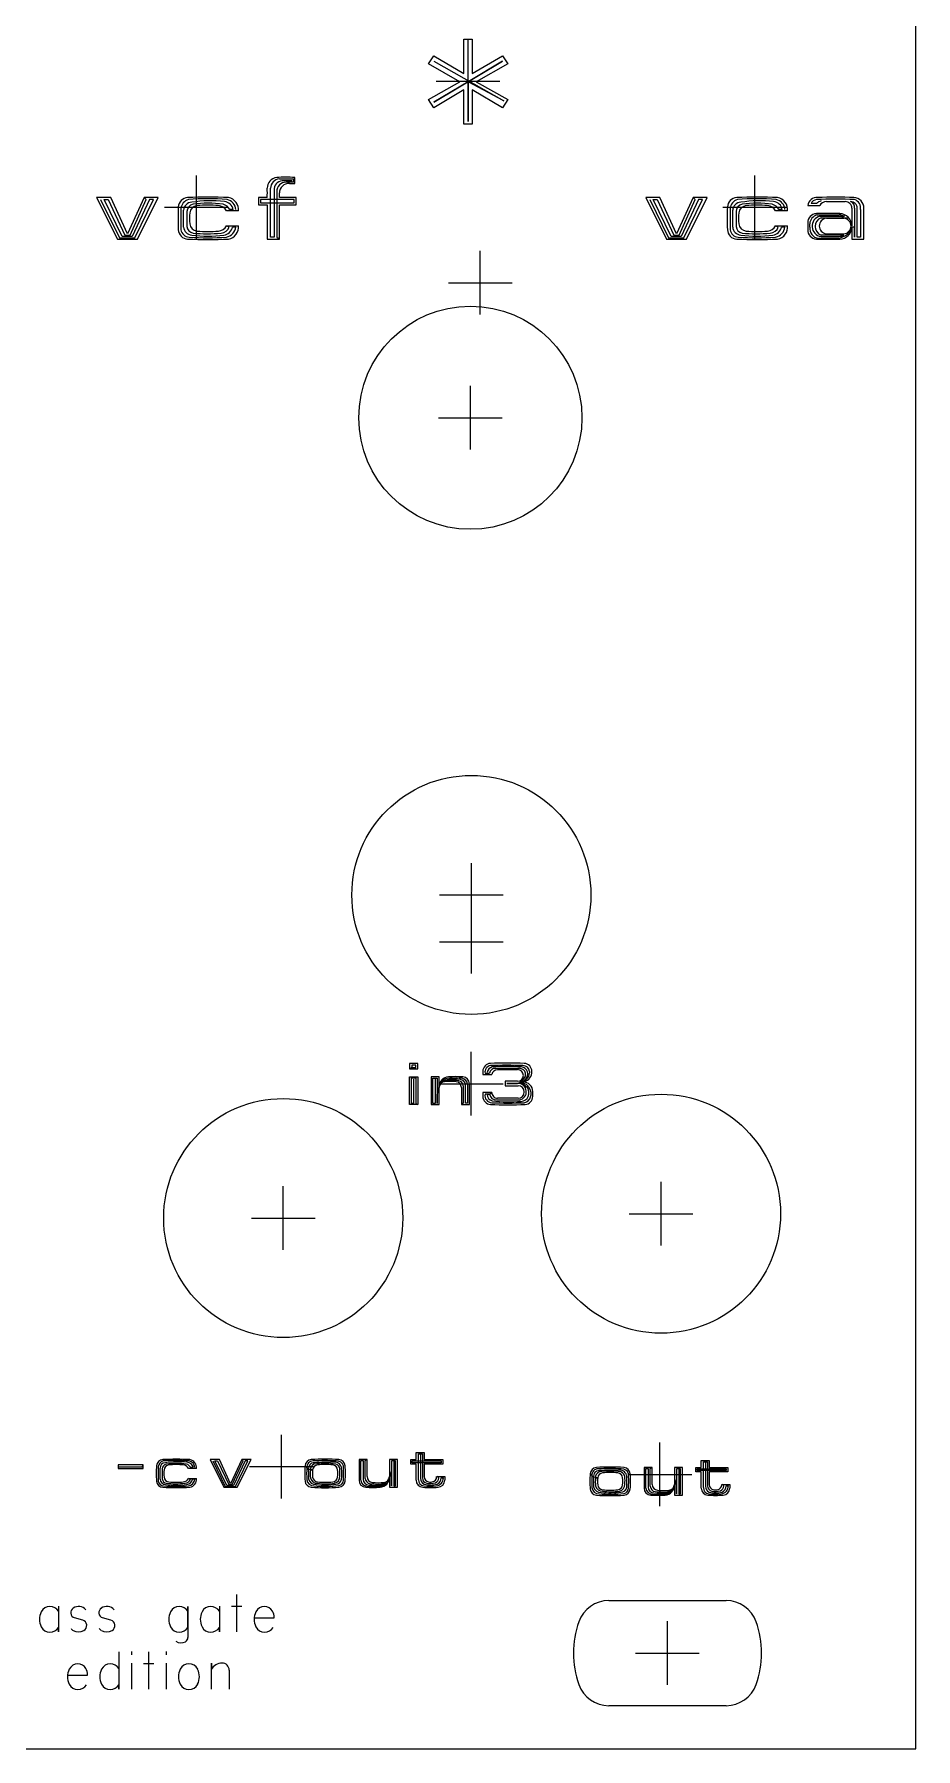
# Model space of a CAD drawing. Header units: millimetres. Extents: x -94 to 94, y -1 to 128.
# Drawn here: x 33.3 to 61, y 0 to 53.8 of the extents above; entities that cross this region are included whole.
import ezdxf

# ---------------------------------------------------------------- set-up
doc = ezdxf.new("R2010")
doc.units = ezdxf.units.MM
for name, color, linetype in [('Contour', 7, 'CONTINUOUS'), ('Engraving', 7, 'CONTINUOUS'), ('Reference_points', 1, 'CONTINUOUS')]:
    doc.layers.add(name, color=color, linetype=linetype)

msp = doc.modelspace()

# ---------------------------------------------------------------- linework, layer by layer
at = {"layer": 'Contour', "color": 7, "linetype": 'CONTINUOUS'}
for p, q in [((60.96, 0), (60.96, 128.4)), ((51.332, 4.65), (55.008, 4.65)), ((55.008, 1.35), (51.332, 1.35)), ((0, 0), (60.96, 0)), ((60.96, 0), (60.96, 0))]:
    msp.add_line(p, q, dxfattribs=at)
for centre, radius in [((46.987, 41.765), 3.5), ((47.018, 26.792), 3.75), ((52.97, 16.788), 3.75), ((41.114, 16.652), 3.75)]:
    msp.add_circle(centre, radius, dxfattribs=at)
for centre, radius, start, end in [((51.332, 3.65), 1, 450, 160.5504), ((55.008, 3.65), 1, 379.4496, 90), ((53.17, 3), 2.95, 160.533, -160.533), ((53.17, 3), 2.95, 340.533, 19.467), ((51.332, 2.35), 1, 199.4496, -90), ((55.008, 2.35), 1, 270, -19.4496)]:
    msp.add_arc(centre, radius, start, end, dxfattribs=at)
at = {"layer": 'Engraving', "color": 254, "linetype": 'CONTINUOUS'}
for p, q in [((46.786, 52.566), (46.786, 53.641)), ((46.786, 53.641), (46.915, 53.641)), ((46.915, 51.061), (46.915, 53.641)), ((46.915, 53.641), (47.044, 53.641)), ((47.044, 53.641), (47.044, 52.566)), ((45.668, 52.867), (45.84, 53.125)), ((46.657, 52.308), (45.668, 52.867)), ((45.84, 53.125), (46.786, 52.566)), ((45.84, 52.953), (48.033, 51.706)), ((45.84, 51.663), (47.99, 52.953)), ((47.99, 52.953), (46.915, 52.308)), ((47.044, 52.566), (47.99, 53.125)), ((48.162, 52.867), (47.173, 52.308)), ((47.99, 53.125), (48.162, 52.867)), ((45.668, 51.749), (46.657, 52.308)), ((46.915, 52.308), (45.84, 51.663)), ((48.033, 51.706), (46.915, 52.308)), ((46.915, 52.308), (46.915, 51.061)), ((47.173, 52.308), (48.162, 51.749)), ((45.84, 51.491), (45.668, 51.749)), ((46.786, 52.05), (45.84, 51.491)), ((46.786, 50.975), (46.786, 52.05)), ((47.99, 51.491), (47.044, 52.05)), ((47.044, 52.05), (47.044, 50.975)), ((48.162, 51.749), (47.99, 51.491)), ((47.044, 50.975), (46.786, 50.975)), ((40.72, 47.434), (40.72, 48.967)), ((40.993, 49.261), (41.434, 49.261)), ((41.392, 49.198), (41.077, 49.198)), ((41.434, 49.156), (41.203, 49.156)), ((41.308, 49.114), (41.476, 49.114)), ((41.434, 49.261), (41.434, 49.156)), ((41.476, 49.114), (41.476, 49.303)), ((35.701, 48.673), (35.26, 48.673)), ((35.26, 48.673), (35.911, 47.371)), ((35.386, 48.61), (35.974, 47.413)), ((36.058, 47.455), (35.491, 48.61)), ((35.491, 48.61), (35.617, 48.61)), ((35.617, 48.61), (36.142, 47.497)), ((36.226, 47.539), (35.701, 48.673)), ((36.751, 48.673), (36.226, 47.539)), ((36.31, 47.497), (36.814, 48.61)), ((36.919, 48.61), (36.373, 47.455)), ((36.457, 47.413), (37.045, 48.61)), ((36.541, 47.371), (37.192, 48.673)), ((36.814, 48.61), (36.751, 48.673)), ((37.192, 48.673), (36.751, 48.673)), ((37.045, 48.61), (36.919, 48.61)), ((40.615, 48.673), (40.342, 48.673)), ((40.342, 48.673), (40.342, 48.442)), ((40.342, 48.442), (40.615, 48.442)), ((40.909, 48.61), (40.405, 48.61)), ((40.405, 48.61), (40.405, 48.505)), ((40.405, 48.505), (41.455, 48.505)), ((40.615, 48.442), (40.615, 47.371)), ((40.825, 48.904), (40.825, 47.434)), ((40.909, 48.862), (40.909, 48.61)), ((41.455, 48.61), (40.909, 48.61)), ((40.909, 48.61), (40.909, 47.434)), ((40.993, 48.673), (40.993, 48.82)), ((41.518, 48.673), (40.993, 48.673)), ((40.993, 47.371), (40.993, 48.442)), ((40.993, 48.442), (41.518, 48.442)), ((41.455, 48.505), (41.455, 48.61)), ((41.518, 48.442), (41.518, 48.673)), ((52.93, 48.673), (52.489, 48.673)), ((52.489, 48.673), (53.14, 47.371)), ((52.615, 48.61), (53.203, 47.413)), ((53.287, 47.455), (52.72, 48.61)), ((52.72, 48.61), (52.846, 48.61)), ((52.846, 48.61), (53.371, 47.497)), ((53.455, 47.539), (52.93, 48.673)), ((53.98, 48.673), (53.455, 47.539)), ((53.539, 47.497), (54.043, 48.61)), ((54.148, 48.61), (53.602, 47.455)), ((53.686, 47.413), (54.274, 48.61)), ((53.77, 47.371), (54.421, 48.673)), ((54.043, 48.61), (53.98, 48.673)), ((54.421, 48.673), (53.98, 48.673)), ((54.274, 48.61), (54.148, 48.61)), ((57.571, 48.421), (57.949, 48.421)), ((57.844, 48.484), (57.676, 48.484)), ((58.159, 48.547), (58.747, 48.547)), ((37.906, 48.337), (37.906, 47.665)), ((37.99, 47.749), (37.99, 48.274)), ((38.095, 48.232), (38.095, 47.77)), ((39.712, 48.253), (39.334, 48.253)), ((39.544, 48.295), (39.439, 48.295)), ((55.135, 48.337), (55.135, 47.665)), ((55.219, 47.749), (55.219, 48.274)), ((55.324, 48.232), (55.324, 47.77)), ((56.941, 48.253), (56.563, 48.253)), ((56.773, 48.295), (56.668, 48.295)), ((57.865, 48.127), (58.558, 48.127)), ((58.621, 48.085), (57.949, 48.085)), ((57.991, 48.043), (58.831, 48.043)), ((58.705, 48.022), (58.159, 48.022)), ((58.705, 48.022), (58.579, 48.169)), ((58.726, 48.085), (58.621, 48.085)), ((58.831, 48.043), (58.705, 48.022)), ((58.957, 48.337), (58.957, 47.791)), ((59.041, 48.337), (59.041, 47.434)), ((59.125, 47.434), (59.125, 48.337)), ((59.23, 48.295), (59.23, 47.434)), ((59.335, 47.371), (59.335, 48.337)), ((35.911, 47.371), (36.541, 47.371)), ((35.974, 47.413), (36.457, 47.413)), ((36.373, 47.455), (36.058, 47.455)), ((36.142, 47.497), (36.31, 47.497)), ((39.418, 47.749), (39.334, 47.791)), ((39.334, 47.791), (39.712, 47.791)), ((39.628, 47.749), (39.523, 47.749)), ((40.615, 47.371), (40.993, 47.371)), ((40.825, 47.434), (40.72, 47.434)), ((40.909, 47.434), (40.993, 47.371)), ((53.14, 47.371), (53.77, 47.371)), ((53.203, 47.413), (53.686, 47.413)), ((53.602, 47.455), (53.287, 47.455)), ((53.371, 47.497), (53.539, 47.497)), ((56.647, 47.749), (56.563, 47.791)), ((56.563, 47.791), (56.941, 47.791)), ((56.857, 47.749), (56.752, 47.749)), ((57.571, 47.875), (57.571, 47.665)), ((57.634, 47.749), (57.634, 47.854)), ((58.558, 47.392), (57.907, 47.392)), ((58.705, 47.497), (57.991, 47.497)), ((57.991, 47.455), (58.558, 47.455)), ((58.159, 47.539), (58.705, 47.539)), ((58.663, 47.434), (58.558, 47.392)), ((58.747, 47.476), (58.663, 47.434)), ((59.041, 47.749), (58.957, 47.749)), ((58.957, 47.749), (58.957, 47.371)), ((58.957, 47.371), (59.335, 47.371)), ((59.041, 47.434), (59.041, 47.749)), ((59.23, 47.434), (59.125, 47.434)), ((45.333, 21.504), (45.081, 21.504)), ((45.081, 21.504), (45.081, 21.336)), ((45.151, 21.378), (45.081, 21.336)), ((45.081, 21.336), (45.333, 21.336)), ((45.081, 20.216), (45.081, 21.084)), ((45.081, 21.084), (45.333, 21.084)), ((45.137, 20.244), (45.137, 21.056)), ((45.137, 21.056), (45.277, 21.056)), ((45.277, 21.448), (45.151, 21.448)), ((45.151, 21.448), (45.151, 21.378)), ((45.151, 21.378), (45.277, 21.378)), ((45.207, 21.014), (45.207, 20.244)), ((45.277, 21.378), (45.277, 21.448)), ((45.277, 21.056), (45.277, 20.244)), ((45.333, 21.336), (45.333, 21.504)), ((45.333, 21.084), (45.333, 20.216)), ((46.005, 21.084), (45.753, 21.084)), ((45.753, 21.084), (45.753, 20.216)), ((45.809, 20.244), (45.809, 21.042)), ((45.809, 21.042), (45.949, 21.042)), ((45.879, 21.042), (45.879, 20.244)), ((45.949, 21.042), (45.949, 20.244)), ((46.005, 20.776), (46.005, 21.084)), ((47.377, 21.252), (47.377, 21.154)), ((47.377, 21.154), (47.657, 21.154)), ((47.447, 21.196), (47.587, 21.196)), ((47.783, 21.35), (48.525, 21.35)), ((47.839, 21.308), (48.469, 21.308)), ((48.917, 21.196), (48.917, 21.252)), ((45.949, 20.244), (45.949, 20.538)), ((46.005, 20.216), (46.005, 20.748)), ((46.705, 20.748), (46.705, 20.216)), ((46.761, 20.804), (46.761, 20.258)), ((46.831, 20.258), (46.831, 20.846)), ((46.901, 20.846), (46.901, 20.258)), ((46.957, 20.216), (46.957, 20.86)), ((47.657, 20.594), (47.377, 20.594)), ((47.377, 20.594), (47.377, 20.468)), ((47.587, 20.538), (47.447, 20.538)), ((47.517, 20.538), (47.587, 20.538)), ((47.587, 20.538), (47.657, 20.594)), ((48.469, 20.944), (48.077, 20.944)), ((48.077, 20.944), (48.077, 20.804)), ((48.077, 20.804), (48.483, 20.804)), ((48.469, 20.874), (48.133, 20.874)), ((48.133, 20.874), (48.469, 20.874)), ((48.945, 20.468), (48.945, 20.622)), ((45.333, 20.216), (45.081, 20.216)), ((45.207, 20.244), (45.137, 20.244)), ((45.277, 20.244), (45.333, 20.216)), ((45.753, 20.216), (46.005, 20.216)), ((45.879, 20.244), (45.809, 20.244)), ((46.761, 20.258), (46.705, 20.216)), ((46.705, 20.216), (46.957, 20.216)), ((46.901, 20.258), (46.831, 20.258)), ((48.525, 20.356), (47.811, 20.356)), ((48.483, 20.412), (47.839, 20.412)), ((45.285, 9.072), (45.285, 9.296)), ((45.285, 9.296), (45.537, 9.296)), ((45.355, 8.442), (45.355, 9.254)), ((45.355, 9.254), (45.481, 9.254)), ((45.425, 9.254), (45.425, 8.484)), ((45.481, 9.254), (45.481, 8.974)), ((45.537, 9.296), (45.537, 9.072)), ((36.717, 8.904), (35.933, 8.904)), ((35.933, 8.904), (35.933, 8.792)), ((35.933, 8.792), (36.717, 8.792)), ((35.947, 8.848), (36.689, 8.848)), ((36.689, 8.848), (36.717, 8.904)), ((36.717, 8.792), (36.717, 8.904)), ((37.193, 8.848), (37.193, 8.4)), ((37.249, 8.456), (37.249, 8.806)), ((37.319, 8.778), (37.319, 8.47)), ((38.397, 8.792), (38.145, 8.792)), ((38.285, 8.82), (38.215, 8.82)), ((39.111, 9.072), (38.817, 9.072)), ((38.817, 9.072), (39.251, 8.204)), ((38.901, 9.03), (39.293, 8.232)), ((39.349, 8.26), (38.971, 9.03)), ((38.971, 9.03), (39.055, 9.03)), ((39.055, 9.03), (39.405, 8.288)), ((39.461, 8.316), (39.111, 9.072)), ((39.811, 9.072), (39.461, 8.316)), ((39.517, 8.288), (39.853, 9.03)), ((39.923, 9.03), (39.559, 8.26)), ((39.615, 8.232), (40.007, 9.03)), ((39.671, 8.204), (40.105, 9.072)), ((39.853, 9.03), (39.811, 9.072)), ((40.105, 9.072), (39.811, 9.072)), ((40.007, 9.03), (39.923, 9.03)), ((41.855, 8.82), (41.799, 8.876)), ((41.911, 8.764), (41.855, 8.82)), ((42.037, 8.75), (41.911, 8.764)), ((41.967, 8.736), (42.037, 8.75)), ((43.745, 9.072), (43.493, 9.072)), ((43.493, 9.072), (43.493, 8.428)), ((43.549, 8.428), (43.549, 9.044)), ((43.549, 9.044), (43.619, 9.044)), ((43.619, 9.044), (43.619, 8.456)), ((43.689, 9.044), (43.745, 9.072)), ((43.689, 8.484), (43.689, 9.044)), ((43.745, 8.54), (43.745, 9.072)), ((44.697, 9.072), (44.445, 9.072)), ((44.445, 9.072), (44.445, 8.54)), ((44.641, 9.03), (44.515, 9.03)), ((44.515, 9.03), (44.515, 8.246)), ((44.515, 8.246), (44.515, 8.694)), ((44.585, 9.016), (44.585, 8.246)), ((44.641, 8.246), (44.641, 9.03)), ((44.697, 8.204), (44.697, 9.072)), ((45.117, 8.932), (45.117, 9.072)), ((45.117, 9.072), (45.285, 9.072)), ((45.285, 8.932), (45.117, 8.932)), ((45.159, 8.974), (45.159, 9.03)), ((45.159, 9.03), (46.069, 9.03)), ((45.481, 8.974), (45.159, 8.974)), ((45.285, 8.428), (45.285, 8.932)), ((46.069, 8.974), (45.481, 8.974)), ((45.481, 8.974), (45.481, 8.498)), ((45.537, 9.072), (46.125, 9.072)), ((46.125, 8.932), (45.537, 8.932)), ((45.537, 8.932), (45.537, 8.54)), ((46.069, 9.03), (46.069, 8.974)), ((46.125, 9.072), (46.125, 8.932)), ((50.799, 8.572), (50.743, 8.628)), ((52.689, 8.824), (52.437, 8.824)), ((52.437, 8.824), (52.437, 8.18)), ((52.493, 8.18), (52.493, 8.796)), ((52.493, 8.796), (52.563, 8.796)), ((52.563, 8.796), (52.563, 8.208)), ((52.633, 8.796), (52.689, 8.824)), ((52.633, 8.236), (52.633, 8.796)), ((52.689, 8.292), (52.689, 8.824)), ((53.641, 8.824), (53.389, 8.824)), ((53.389, 8.824), (53.389, 8.292)), ((53.585, 8.782), (53.459, 8.782)), ((53.459, 8.782), (53.459, 7.998)), ((53.529, 8.768), (53.529, 7.998)), ((53.585, 7.998), (53.585, 8.782)), ((53.641, 7.956), (53.641, 8.824)), ((54.061, 8.684), (54.061, 8.824)), ((54.061, 8.824), (54.229, 8.824)), ((54.229, 8.684), (54.061, 8.684)), ((54.103, 8.726), (54.103, 8.782)), ((54.103, 8.782), (55.013, 8.782)), ((54.425, 8.726), (54.103, 8.726)), ((54.229, 8.824), (54.229, 9.048)), ((54.229, 9.048), (54.481, 9.048)), ((54.229, 8.18), (54.229, 8.684)), ((54.299, 8.194), (54.299, 9.006)), ((54.299, 9.006), (54.425, 9.006)), ((54.369, 9.006), (54.369, 8.236)), ((54.425, 9.006), (54.425, 8.726)), ((55.013, 8.726), (54.425, 8.726)), ((54.425, 8.726), (54.425, 8.25)), ((54.481, 9.048), (54.481, 8.824)), ((54.481, 8.824), (55.069, 8.824)), ((55.069, 8.684), (54.481, 8.684)), ((54.481, 8.684), (54.481, 8.292)), ((55.013, 8.782), (55.013, 8.726)), ((55.069, 8.824), (55.069, 8.684)), ((38.201, 8.456), (38.145, 8.484)), ((38.145, 8.484), (38.397, 8.484)), ((38.341, 8.456), (38.271, 8.456)), ((39.251, 8.204), (39.671, 8.204)), ((39.293, 8.232), (39.615, 8.232)), ((39.559, 8.26), (39.349, 8.26)), ((39.405, 8.288), (39.517, 8.288)), ((44.445, 8.526), (44.445, 8.204)), ((44.445, 8.204), (44.697, 8.204)), ((44.585, 8.246), (44.641, 8.246)), ((45.999, 8.498), (45.929, 8.54)), ((45.929, 8.54), (46.181, 8.54)), ((46.069, 8.498), (46.139, 8.498)), ((46.181, 8.54), (46.181, 8.428)), ((50.855, 8.516), (50.799, 8.572)), ((50.981, 8.502), (50.855, 8.516)), ((50.911, 8.488), (50.981, 8.502)), ((53.389, 8.278), (53.389, 7.956)), ((53.459, 7.998), (53.459, 8.446)), ((54.943, 8.25), (54.873, 8.292)), ((54.873, 8.292), (55.125, 8.292)), ((55.013, 8.25), (55.083, 8.25)), ((55.125, 8.292), (55.125, 8.18)), ((53.389, 7.956), (53.641, 7.956)), ((53.529, 7.998), (53.585, 7.998)), ((34.068, 4.476), (34.068, 3.67)), ((38.124, 3.8), (38.124, 4.463)), ((38.124, 4.463), (38.124, 3.488)), ((39.112, 4.476), (39.112, 3.67)), ((39.489, 4.476), (39.814, 4.476)), ((39.645, 4.84), (39.645, 3.67)), ((34.068, 3.67), (34.068, 3.8)), ((34.822, 4.034), (34.562, 4.112)), ((35.706, 4.034), (35.446, 4.112)), ((39.112, 3.67), (39.112, 3.8)), ((40.204, 4.112), (40.828, 4.112)), ((35.96, 3.04), (35.96, 1.87)), ((36.35, 3.053), (36.35, 2.949)), ((36.883, 3.04), (36.883, 1.87)), ((37.442, 3.053), (37.442, 2.949)), ((34.348, 2.312), (34.972, 2.312)), ((36.35, 2.689), (36.35, 1.87)), ((36.727, 2.676), (37.052, 2.676)), ((37.442, 2.689), (37.442, 1.87)), ((38.859, 1.87), (38.859, 2.689)), ((38.859, 2.689), (38.859, 2.481)), ((39.418, 2.468), (39.418, 1.87)), ((35.96, 1.87), (35.96, 2))]:
    msp.add_line(p, q, dxfattribs=at)
for centre, radius, start, end in [((40.947, 48.973), 0.332, 96.5688, 181.0353), ((31.281, 48.82), 9.335, 359.0977, 0.9023), ((41.014, 48.968), 0.294, 94.0995, -179.8051), ((41.096, 48.927), 0.272, 94.0105, 184.8511), ((41.193, 46.309), 3.007, 84.6003, 95.4187), ((41.201, 48.864), 0.292, 89.6076, 180.3924), ((41.296, 48.811), 0.303, 447.7321, 178.2987), ((38.132, 48.363), 0.31, 452.9546, 177.0454), ((38.217, 48.308), 0.312, 104.8369, 174.6727), ((38.248, 48.268), 0.258, 451.3322, 178.6678), ((38.328, 48.234), 0.233, 100.8762, 180.4918), ((38.757, 35.123), 13.565, 447.2958, 92.7084), ((38.746, 42.179), 6.46, 84.5904, 95.4096), ((38.433, 48.167), 0.255, 95.1741, 174.8259), ((38.83, 44.925), 3.649, 443.0581, 99.2739), ((38.756, 45.146), 3.351, 81.8844, 98.0987), ((38.746, 44.873), 3.564, 84.5901, 95.4099), ((39.052, 48.102), 0.32, 28.1673, 84.6275), ((39.145, 48.143), 0.331, 27.3393, 75.2917), ((39.248, 48.248), 0.3, 369.0223, 85.6013), ((39.286, 48.274), 0.343, 3.5137, 78.3952), ((39.323, 48.289), 0.391, 354.7126, 79.0923), ((55.361, 48.363), 0.31, 452.9546, 177.0454), ((55.446, 48.308), 0.312, 104.8369, 174.6727), ((55.477, 48.268), 0.258, 451.3322, 178.6678), ((55.557, 48.234), 0.233, 100.8762, 180.4918), ((55.986, 35.123), 13.565, 447.2958, 92.7084), ((55.975, 42.179), 6.46, 84.5904, 95.4096), ((55.662, 48.167), 0.255, 95.1741, 174.8259), ((56.059, 44.925), 3.649, 443.0581, 99.2739), ((55.985, 45.146), 3.351, 81.8844, 98.0987), ((55.975, 44.873), 3.564, 84.5901, 95.4099), ((56.281, 48.102), 0.32, 28.1673, 84.6275), ((56.374, 48.143), 0.331, 27.3393, 75.2917), ((56.477, 48.248), 0.3, 369.0223, 85.6013), ((56.515, 48.274), 0.343, 3.5137, 78.3952), ((56.552, 48.289), 0.391, 354.7126, 79.0923), ((57.86, 48.382), 0.292, 84.8944, 172.3145), ((57.886, 48.379), 0.235, 460.3048, 153.4349), ((58.443, 35.949), 12.675, 447.2958, 92.7087), ((58.055, 48.286), 0.289, 102.7867, 136.8205), ((58.453, 36.678), 12.008, 87.2937, 92.7063), ((58.16, 48.308), 0.239, 450.2397, 151.8289), ((58.748, 48.338), 0.209, 359.7259, 90.2741), ((58.916, 48.338), 0.209, -0.2741, 90.2741), ((58.852, 48.367), 0.191, 350.9807, 70.71), ((59.002, 48.34), 0.333, -0.5162, 86.9059), ((58.941, 48.336), 0.292, 351.9254, 69.9498), ((45.375, 48.022), 7.561, 177.2939, -177.2939), ((39.953, 48.022), 1.782, 174.5901, 185.4099), ((62.604, 48.022), 7.561, 177.2939, -177.2939), ((57.182, 48.022), 1.782, 174.5901, 185.4099), ((57.857, 47.883), 0.286, 92.6026, 181.6023), ((57.939, 47.83), 0.306, 463.9908, 175.5008), ((58.028, 47.774), 0.321, 104.2528, 263.384), ((58.097, 47.77), 0.293, 111.2201, -111.2201), ((58.211, 36.504), 11.671, 88.1931, 91.802), ((58.175, 47.781), 0.242, 93.7983, 266.2174), ((58.532, 47.666), 0.462, 425.1555, 86.772), ((58.565, 47.777), 0.392, 2.0454, 87.9546), ((58.689, 47.781), 0.243, -86.2173, 86.2017), ((38.132, 47.681), 0.31, 182.9546, -92.9546), ((38.174, 47.705), 0.271, -171.5111, -93.3788), ((38.255, 47.762), 0.265, 182.8085, -92.8085), ((38.327, 47.789), 0.233, -175.3181, -100.6348), ((38.757, 60.921), 13.565, 267.2916, -87.2958), ((38.746, 54.89), 7.479, -94.5092, -85.4908), ((38.433, 47.877), 0.255, -174.8259, -95.1741), ((38.746, 51.481), 4.016, 262.79, -82.79), ((38.725, 51.549), 4.013, -96.3087, -83.6913), ((38.746, 51.171), 3.564, -95.4099, -84.5901), ((39.052, 47.942), 0.32, -84.6275, -28.1673), ((39.157, 47.835), 0.275, -88.1255, -18.2371), ((39.206, 47.818), 0.324, 277.805, -12.2798), ((39.269, 47.789), 0.361, -79.6242, -6.3577), ((39.323, 47.755), 0.391, 280.9077, 5.2874), ((55.361, 47.681), 0.31, 182.9546, -92.9546), ((55.403, 47.705), 0.271, -171.5111, -93.3788), ((55.484, 47.762), 0.265, 182.8085, -92.8085), ((55.556, 47.789), 0.233, -175.3181, -100.6348), ((55.986, 60.921), 13.565, 267.2916, -87.2958), ((55.975, 54.89), 7.479, -94.5092, -85.4908), ((55.662, 47.877), 0.255, -174.8259, -95.1741), ((55.975, 51.481), 4.016, 262.79, -82.79), ((55.954, 51.549), 4.013, -96.3087, -83.6913), ((55.975, 51.171), 3.564, -95.4099, -84.5901), ((56.281, 47.942), 0.32, -84.6275, -28.1673), ((56.386, 47.835), 0.275, -88.1255, -18.2371), ((56.435, 47.818), 0.324, 277.805, -12.2798), ((56.498, 47.789), 0.361, -79.6242, -6.3577), ((56.552, 47.755), 0.391, 280.9077, 5.2874), ((57.857, 47.657), 0.286, 178.3977, 267.3974), ((57.957, 47.713), 0.325, 173.6403, -98.8534), ((58.212, 59.036), 11.671, -91.8069, -88.198), ((58.559, 47.73), 0.275, -90.2083, -57.9284), ((58.565, 47.763), 0.392, -87.9546, -2.0454), ((58.539, 47.868), 0.444, 297.951, -36.8441), ((58.54, 47.841), 0.427, 325.9751, -12.4415), ((46.313, 20.776), 0.308, 92.6026, 180), ((46.329, 20.689), 0.353, 448.053, 142.9356), ((46.377, 20.458), 0.546, 96.7344, 120.1355), ((46.523, 16.345), 4.744, 87.2938, 92.7062), ((46.495, 19.079), 1.93, 84.5878, 95.4122), ((46.537, 17.933), 3.115, 446.3927, 93.6073), ((46.644, 20.813), 0.19, 10.008, 79.992), ((46.681, 20.827), 0.221, 364.936, 76.4035), ((46.735, 20.862), 0.222, -0.5162, 86.9059), ((47.628, 21.253), 0.251, 92.9649, 180.2283), ((47.649, 21.232), 0.205, 99.5543, 190.105), ((47.711, 21.201), 0.195, 461.8282, 173.2388), ((47.772, 21.162), 0.188, 446.6514, 169.5862), ((48.147, 10.25), 11.267, 87.2935, 92.7065), ((48.126, 10.624), 10.822, 87.2936, 92.7064), ((47.835, 21.128), 0.18, 448.727, 171.6897), ((48.133, 14.065), 7.342, 446.392, 93.608), ((48.469, 21.126), 0.182, 270, 90), ((48.32, 21.283), 0.435, 290.0168, -27.2128), ((48.441, 21.25), 0.366, 278.7937, -40.1261), ((48.522, 21.145), 0.205, 374.3745, 89.1616), ((48.472, 21.265), 0.379, -73.2863, -8.3439), ((48.569, 21.173), 0.221, 313.7106, 83.2294), ((48.644, 21.23), 0.204, 6.1852, 91.9653), ((48.564, 21.269), 0.36, -78.316, -11.684), ((48.666, 21.253), 0.251, -0.2283, 87.0351), ((48.36, 21.184), 0.361, 343.9238, 1.9039), ((49.069, 21.231), 0.223, 174.5962, -174.5962), ((47.276, 20.376), 1.337, 516.8296, 173.0398), ((46.192, 20.744), 0.187, 455.8326, 178.7746), ((46.332, 20.327), 0.645, 449.2006, 110.7952), ((46.355, 19.284), 1.656, 443.6904, 96.3096), ((46.333, 18.003), 2.969, 444.4334, 89.8456), ((46.518, 20.744), 0.187, 361.2254, 84.1674), ((46.601, 20.799), 0.16, 361.7899, 82.8306), ((47.628, 20.467), 0.251, 179.7717, 267.0351), ((47.667, 20.496), 0.224, 169.1918, 267.4438), ((47.716, 20.523), 0.2, 175.6894, -102.9946), ((47.799, 20.571), 0.215, 188.8477, -86.8054), ((47.838, 20.593), 0.181, 179.6834, -89.6834), ((48.481, 20.613), 0.261, 279.7152, 92.6324), ((48.483, 20.608), 0.196, 270, 90), ((48.464, 20.496), 0.393, 397.2488, 85.188), ((48.534, 20.547), 0.358, 7.5418, 82.4582), ((48.561, 20.579), 0.266, 274.316, 35.6629), ((48.649, 20.62), 0.296, 0.3871, 92.3215), ((48.639, 20.512), 0.243, -80.5377, -13.8075), ((48.691, 20.469), 0.254, -86.3814, -0.2256), ((48.514, 20.561), 0.377, -16.5098, 5.0291), ((48.161, 31.766), 11.563, -92.7065, -87.2935), ((48.168, 31.082), 10.822, -92.7064, -87.2936), ((48.189, 24.436), 4.141, 262.8132, -84.5675), ((42.171, 8.638), 5.04, 177.2932, -177.2932), ((37.343, 8.866), 0.206, 452.7792, 177.2208), ((37.4, 8.829), 0.208, 104.7716, 174.7557), ((37.421, 8.802), 0.172, 451.3322, 178.6678), ((37.474, 8.78), 0.155, 100.8016, 180.7393), ((37.76, 0.039), 9.043, 447.2936, 92.7064), ((37.753, 4.743), 4.306, 84.5899, 95.4101), ((38.558, 8.638), 1.188, 174.5917, 185.4083), ((37.544, 8.735), 0.17, 95.0721, 174.9279), ((37.809, 6.573), 2.433, 443.059, 99.2726), ((37.76, 6.72), 2.234, 81.8953, 98.1047), ((37.753, 6.539), 2.376, 84.5894, 95.4106), ((37.957, 8.692), 0.213, 28.0092, 84.6107), ((38.019, 8.719), 0.22, 27.2623, 75.2697), ((38.087, 8.789), 0.2, 368.8983, 85.4032), ((38.112, 8.806), 0.229, 3.4984, 78.15), ((38.137, 8.816), 0.261, 354.7261, 78.9485), ((45.574, 8.638), 3.782, 176.3925, 183.6075), ((42.009, 8.862), 0.21, 93.8141, 176.1859), ((44.852, 8.631), 3.003, 176.3915, 183.6085), ((42.049, 8.835), 0.195, 89.4124, 184.4213), ((44.242, 8.617), 2.336, 176.3915, 183.6085), ((42.088, 8.794), 0.18, 88.4089, 189.6197), ((43.854, 8.617), 1.891, 176.3915, 183.6085), ((42.159, 8.756), 0.193, 114.444, 185.9469), ((42.429, 2.189), 6.897, 86.392, 93.608), ((43.05, 8.638), 1.019, 173.6909, 186.3091), ((42.212, 8.729), 0.176, 96.8428, 173.1572), ((42.415, 3.257), 5.784, 86.3922, 93.6078), ((42.422, 6.767), 2.192, 80.9975, 99.0025), ((42.519, 3.985), 5.007, 87.665, 94.8805), ((42.429, 6.751), 2.166, 83.6919, 96.3081), ((42.646, 8.729), 0.176, 6.8428, 83.1572), ((42.738, 8.78), 0.209, 3.2861, 94.1248), ((42.715, 8.762), 0.177, 5.1944, 73.6105), ((42.796, 8.815), 0.216, 16.4195, 94.521), ((41.808, 8.638), 1.019, -6.3091, 6.3091), ((42.849, 8.862), 0.21, 3.8141, 86.1859), ((41.115, 8.666), 1.78, -3.6085, 3.6085), ((40.282, 8.624), 2.67, -3.6071, 3.6071), ((39.45, 8.652), 3.56, -3.6075, 3.6075), ((39.284, 8.638), 3.782, -3.6075, 3.6075), ((42.411, 9.332), 2.199, 334.1109, -16.869), ((54.518, 8.39), 3.782, 176.3925, 183.6075), ((50.953, 8.614), 0.21, 93.8141, 176.1859), ((50.993, 8.587), 0.195, 89.4124, 184.4213), ((51.032, 8.546), 0.18, 88.4089, 189.6197), ((51.103, 8.508), 0.193, 114.444, 185.9469), ((51.373, 1.941), 6.897, 86.392, 93.608), ((51.156, 8.481), 0.176, 96.8428, 173.1572), ((51.359, 3.009), 5.784, 86.3922, 93.6078), ((51.366, 6.519), 2.192, 80.9975, 99.0025), ((51.463, 3.737), 5.007, 87.665, 94.8805), ((51.373, 6.503), 2.166, 83.6919, 96.3081), ((51.59, 8.481), 0.176, 6.8428, 83.1572), ((51.682, 8.532), 0.209, 3.2861, 94.1248), ((51.659, 8.514), 0.177, 5.1944, 73.6105), ((51.74, 8.567), 0.216, 16.4195, 94.521), ((51.793, 8.614), 0.21, 3.8141, 86.1859), ((48.394, 8.404), 3.56, -3.6075, 3.6075), ((48.228, 8.39), 3.782, -3.6075, 3.6075), ((37.343, 8.41), 0.206, 182.7792, -92.7792), ((37.372, 8.427), 0.181, -171.4223, -93.4778), ((37.426, 8.465), 0.177, 182.9108, -92.9108), ((37.474, 8.482), 0.155, -175.573, -100.8016), ((37.76, 17.237), 9.043, 267.2936, -87.2936), ((37.753, 13.217), 4.986, -94.5089, -85.4911), ((37.544, 8.541), 0.17, -174.9279, -95.0721), ((37.753, 10.945), 2.678, 262.7927, -82.7927), ((37.739, 10.989), 2.675, -96.3094, -83.6906), ((37.753, 10.737), 2.376, -95.4106, -84.5894), ((37.957, 8.584), 0.213, -84.6107, -28.0092), ((38.027, 8.513), 0.183, -88.1221, -18.1381), ((38.06, 8.502), 0.216, 277.7174, -12.2986), ((38.102, 8.483), 0.241, -79.7164, -6.4454), ((38.137, 8.46), 0.261, 281.0515, 5.2739), ((42.009, 8.414), 0.21, -176.1859, -93.8141), ((42.078, 8.471), 0.225, -172.5906, -89.7454), ((42.133, 8.513), 0.226, -169.0379, -85.9325), ((42.175, 8.541), 0.212, -168.3197, -85.6636), ((42.429, 15.087), 6.897, -93.608, -86.392), ((42.212, 8.547), 0.176, -173.1572, -96.8428), ((42.416, 11.352), 3.124, -96.1924, -81.7739), ((42.413, 10.238), 1.968, -97.7101, -79.6951), ((42.429, 10.525), 2.166, -96.3081, -83.6919), ((42.457, 10.197), 1.886, -98.1086, -81.8914), ((42.646, 8.547), 0.176, -83.1572, -6.8428), ((42.68, 8.538), 0.212, -78.3197, 4.3364), ((42.769, 8.482), 0.18, -91.273, -8.3103), ((42.838, 8.423), 0.165, -81.2802, 1.7357), ((42.849, 8.414), 0.21, -86.1859, -3.8141), ((43.715, 8.426), 0.222, 179.4838, 266.9059), ((43.763, 8.447), 0.215, 185.0737, -87.337), ((43.811, 8.466), 0.192, -177.0185, -92.9815), ((43.859, 8.485), 0.17, 180.337, -95.4083), ((43.927, 12.943), 4.744, -92.7062, -87.2938), ((43.932, 8.544), 0.187, 181.2254, -95.8326), ((43.927, 11.489), 3.261, 267.2929, -87.2929), ((43.983, 9.92), 1.656, -96.3096, -83.6904), ((44.177, 11.864), 3.564, 264.6222, -91.7688), ((44.095, 10.004), 1.656, 263.6904, -83.6904), ((44.09, 9.021), 0.719, 268.1678, -70.2551), ((44.113, 8.569), 0.339, 264.5757, -35.518), ((44.134, 8.515), 0.311, -86.8712, 2.0257), ((44.164, 8.514), 0.24, -89.7613, -45.169), ((44.258, 8.544), 0.187, 275.8326, -1.2254), ((45.507, 8.426), 0.222, 179.4838, -93.0941), ((45.557, 8.445), 0.202, 180.8509, -99.6956), ((45.597, 8.464), 0.173, 173.3675, 249.6769), ((45.652, 8.498), 0.171, 180, 259.5452), ((45.733, 13.238), 5.04, 267.2932, -87.2932), ((45.719, 10.316), 2.079, 264.591, -84.591), ((45.702, 8.535), 0.165, 178.2643, 261.2803), ((45.74, 9.047), 0.772, -105.2421, -74.7579), ((45.725, 8.893), 0.573, -100.466, -73.5596), ((45.733, 8.814), 0.446, -97.2207, -82.7793), ((45.764, 8.535), 0.165, -81.2802, 1.7357), ((45.809, 8.518), 0.191, -65.8545, -6.009), ((45.892, 8.492), 0.247, 275.3414, 1.3915), ((45.847, 8.502), 0.222, -64.359, -1.0322), ((45.956, 8.428), 0.225, 273.8311, 0), ((50.953, 8.166), 0.21, -176.1859, -93.8141), ((53.796, 8.383), 3.003, 176.3915, 183.6085), ((51.022, 8.223), 0.225, -172.5906, -89.7454), ((53.186, 8.369), 2.336, 176.3915, 183.6085), ((51.077, 8.265), 0.226, -169.0379, -85.9325), ((52.798, 8.369), 1.891, 176.3915, 183.6085), ((51.119, 8.293), 0.212, -168.3197, -85.6636), ((51.994, 8.39), 1.019, 173.6909, 186.3091), ((51.156, 8.299), 0.176, -173.1572, -96.8428), ((51.373, 10.277), 2.166, -96.3081, -83.6919), ((51.401, 9.949), 1.886, -98.1086, -81.8914), ((51.59, 8.299), 0.176, -83.1572, -6.8428), ((51.624, 8.29), 0.212, -78.3197, 4.3364), ((51.713, 8.234), 0.18, -91.273, -8.3103), ((50.752, 8.39), 1.019, -6.3091, 6.3091), ((51.782, 8.175), 0.165, -81.2802, 1.7357), ((51.793, 8.166), 0.21, -86.1859, -3.8141), ((50.059, 8.418), 1.78, -3.6085, 3.6085), ((49.226, 8.376), 2.67, -3.6071, 3.6071), ((52.659, 8.178), 0.222, 179.4838, 266.9059), ((52.707, 8.199), 0.215, 185.0737, -87.337), ((52.755, 8.218), 0.192, -177.0185, -92.9815), ((52.803, 8.237), 0.17, 180.337, -95.4083), ((52.876, 8.296), 0.187, 181.2254, -95.8326), ((53.039, 9.756), 1.656, 263.6904, -83.6904), ((53.034, 8.773), 0.719, 268.1678, -70.2551), ((53.057, 8.321), 0.339, 264.5757, -35.518), ((53.078, 8.267), 0.311, -86.8712, 2.0257), ((53.108, 8.266), 0.24, -89.7613, -45.169), ((53.202, 8.296), 0.187, 275.8326, -1.2254), ((51.355, 9.084), 2.199, 334.1109, -16.869), ((54.451, 8.178), 0.222, 179.4838, -93.0941), ((54.501, 8.197), 0.202, 180.8509, -99.6956), ((54.541, 8.216), 0.173, 173.3675, 249.6769), ((54.596, 8.25), 0.171, 180, 259.5452), ((54.646, 8.287), 0.165, 178.2643, 261.2803), ((54.669, 8.645), 0.573, -100.466, -73.5596), ((54.677, 8.566), 0.446, -97.2207, -82.7793), ((54.708, 8.287), 0.165, -81.2802, 1.7357), ((54.753, 8.27), 0.191, -65.8545, -6.009), ((54.836, 8.244), 0.247, 275.3414, 1.3915), ((54.791, 8.254), 0.222, -64.359, -1.0322), ((54.9, 8.18), 0.225, 273.8311, 0), ((51.373, 14.839), 6.897, -93.608, -86.392), ((51.36, 11.104), 3.124, -96.1924, -81.7739), ((51.357, 9.99), 1.968, -97.7101, -79.6951), ((52.871, 12.695), 4.744, -92.7062, -87.2938), ((52.871, 11.241), 3.261, 267.2929, -87.2929), ((52.927, 9.672), 1.656, -96.3096, -83.6904), ((53.121, 11.616), 3.564, 264.6222, -91.7688), ((54.677, 12.99), 5.04, 267.2932, -87.2932), ((54.663, 10.068), 2.079, 264.591, -84.591), ((54.684, 8.799), 0.772, -105.2421, -74.7579), ((33.796, 4.157), 0.306, 450.1872, 153.4349), ((33.794, 4.129), 0.334, 394.8796, 89.8285), ((34.611, 4.27), 0.165, 121.9688, -107.2301), ((34.693, 4.144), 0.317, 402.6992, 122.4851), ((35.495, 4.27), 0.165, 121.9688, -107.2301), ((35.577, 4.144), 0.317, 402.6992, 122.4851), ((37.852, 4.157), 0.306, 90.1872, 153.4349), ((37.85, 4.129), 0.334, 34.8796, 89.8285), ((38.84, 4.157), 0.306, 450.1872, 153.4349), ((38.838, 4.129), 0.334, 394.8796, 89.8285), ((40.53, 4.157), 0.306, 90.1872, 153.4349), ((40.528, 4.177), 0.286, 29.9683, 89.7997), ((40.442, 4.126), 0.386, -2.0772, 30.1497), ((33.99, 4.06), 0.523, 153.4349, -153.4349), ((33.796, 3.963), 0.306, 206.5651, -90.1872), ((33.794, 3.991), 0.334, 270.1715, -34.8796), ((34.61, 3.861), 0.175, -150.2145, -119.7855), ((34.77, 3.863), 0.179, -59.4208, 73.0858), ((35.494, 3.861), 0.175, -150.2145, -119.7855), ((35.654, 3.863), 0.179, -59.4208, 73.0858), ((38.046, 4.06), 0.523, 153.4349, 206.5651), ((37.852, 3.963), 0.306, -153.4349, -90.1872), ((37.85, 3.991), 0.334, -89.8285, -34.8796), ((39.034, 4.06), 0.523, 153.4349, -153.4349), ((38.84, 3.963), 0.306, 206.5651, -90.1872), ((38.838, 3.991), 0.334, 270.1715, -34.8796), ((40.724, 4.06), 0.523, 153.4349, 206.5651), ((40.53, 3.963), 0.306, -153.4349, -90.1872), ((40.528, 3.991), 0.334, -89.8285, -34.8796), ((34.692, 4.002), 0.338, -119.976, -60.024), ((35.576, 4.002), 0.338, -119.976, -60.024), ((37.907, 3.615), 0.292, 236.7456, -61.593), ((37.976, 3.488), 0.148, 298.3008, 0), ((34.868, 2.26), 0.523, 153.4349, 206.5651), ((34.674, 2.357), 0.306, 90.1872, 153.4349), ((34.672, 2.377), 0.286, 29.9683, 89.7997), ((34.586, 2.326), 0.386, -2.0772, 30.1497), ((35.882, 2.26), 0.523, 153.4349, -153.4349), ((35.688, 2.357), 0.306, 450.1872, 153.4349), ((35.686, 2.329), 0.334, 394.8796, 89.8285), ((38.352, 2.26), 0.523, 153.4349, 206.5651), ((38.157, 2.36), 0.304, 26.1438, 153.8562), ((37.962, 2.26), 0.523, -26.565, 26.565), ((39.197, 2.311), 0.378, 450, 153.2995), ((39.198, 2.469), 0.22, 359.7396, 90.2604), ((34.674, 2.163), 0.306, -153.4349, -90.1872), ((34.672, 2.191), 0.334, -89.8285, -34.8796), ((35.688, 2.163), 0.306, 206.5651, -90.1872), ((35.686, 2.191), 0.334, 270.1715, -34.8796), ((38.157, 2.16), 0.304, -153.8562, -26.1438)]:
    msp.add_arc(centre, radius, start, end, dxfattribs=at)
at = {"layer": 'Reference_points', "color": 1, "linetype": 'CONTINUOUS'}
for p, q in [((46.915, 51.33), (46.915, 53.33)), ((45.915, 52.33), (47.915, 52.33)), ((38.389, 47.371), (38.389, 49.371)), ((55.912, 47.371), (55.912, 49.371)), ((37.389, 48.371), (39.389, 48.371)), ((54.912, 48.371), (56.912, 48.371)), ((47.297, 45.003), (47.297, 47.003)), ((46.297, 46.003), (48.297, 46.003)), ((46.987, 40.765), (46.987, 42.765)), ((45.987, 41.765), (47.987, 41.765)), ((47.018, 25.792), (47.018, 27.792)), ((46.018, 26.792), (48.018, 26.792)), ((47.018, 24.323), (47.018, 26.323)), ((46.018, 25.323), (48.018, 25.323)), ((47.013, 19.866), (47.013, 21.866)), ((46.013, 20.866), (48.013, 20.866)), ((52.97, 15.788), (52.97, 17.788)), ((41.114, 15.652), (41.114, 17.652)), ((51.97, 16.788), (53.97, 16.788)), ((40.114, 16.652), (42.114, 16.652)), ((41.057, 7.854), (41.057, 9.854)), ((52.934, 7.606), (52.934, 9.606)), ((40.057, 8.854), (42.057, 8.854)), ((51.934, 8.606), (53.934, 8.606)), ((53.17, 2), (53.17, 4)), ((52.17, 3), (54.17, 3))]:
    msp.add_line(p, q, dxfattribs=at)

doc.saveas('drawing.dxf')
